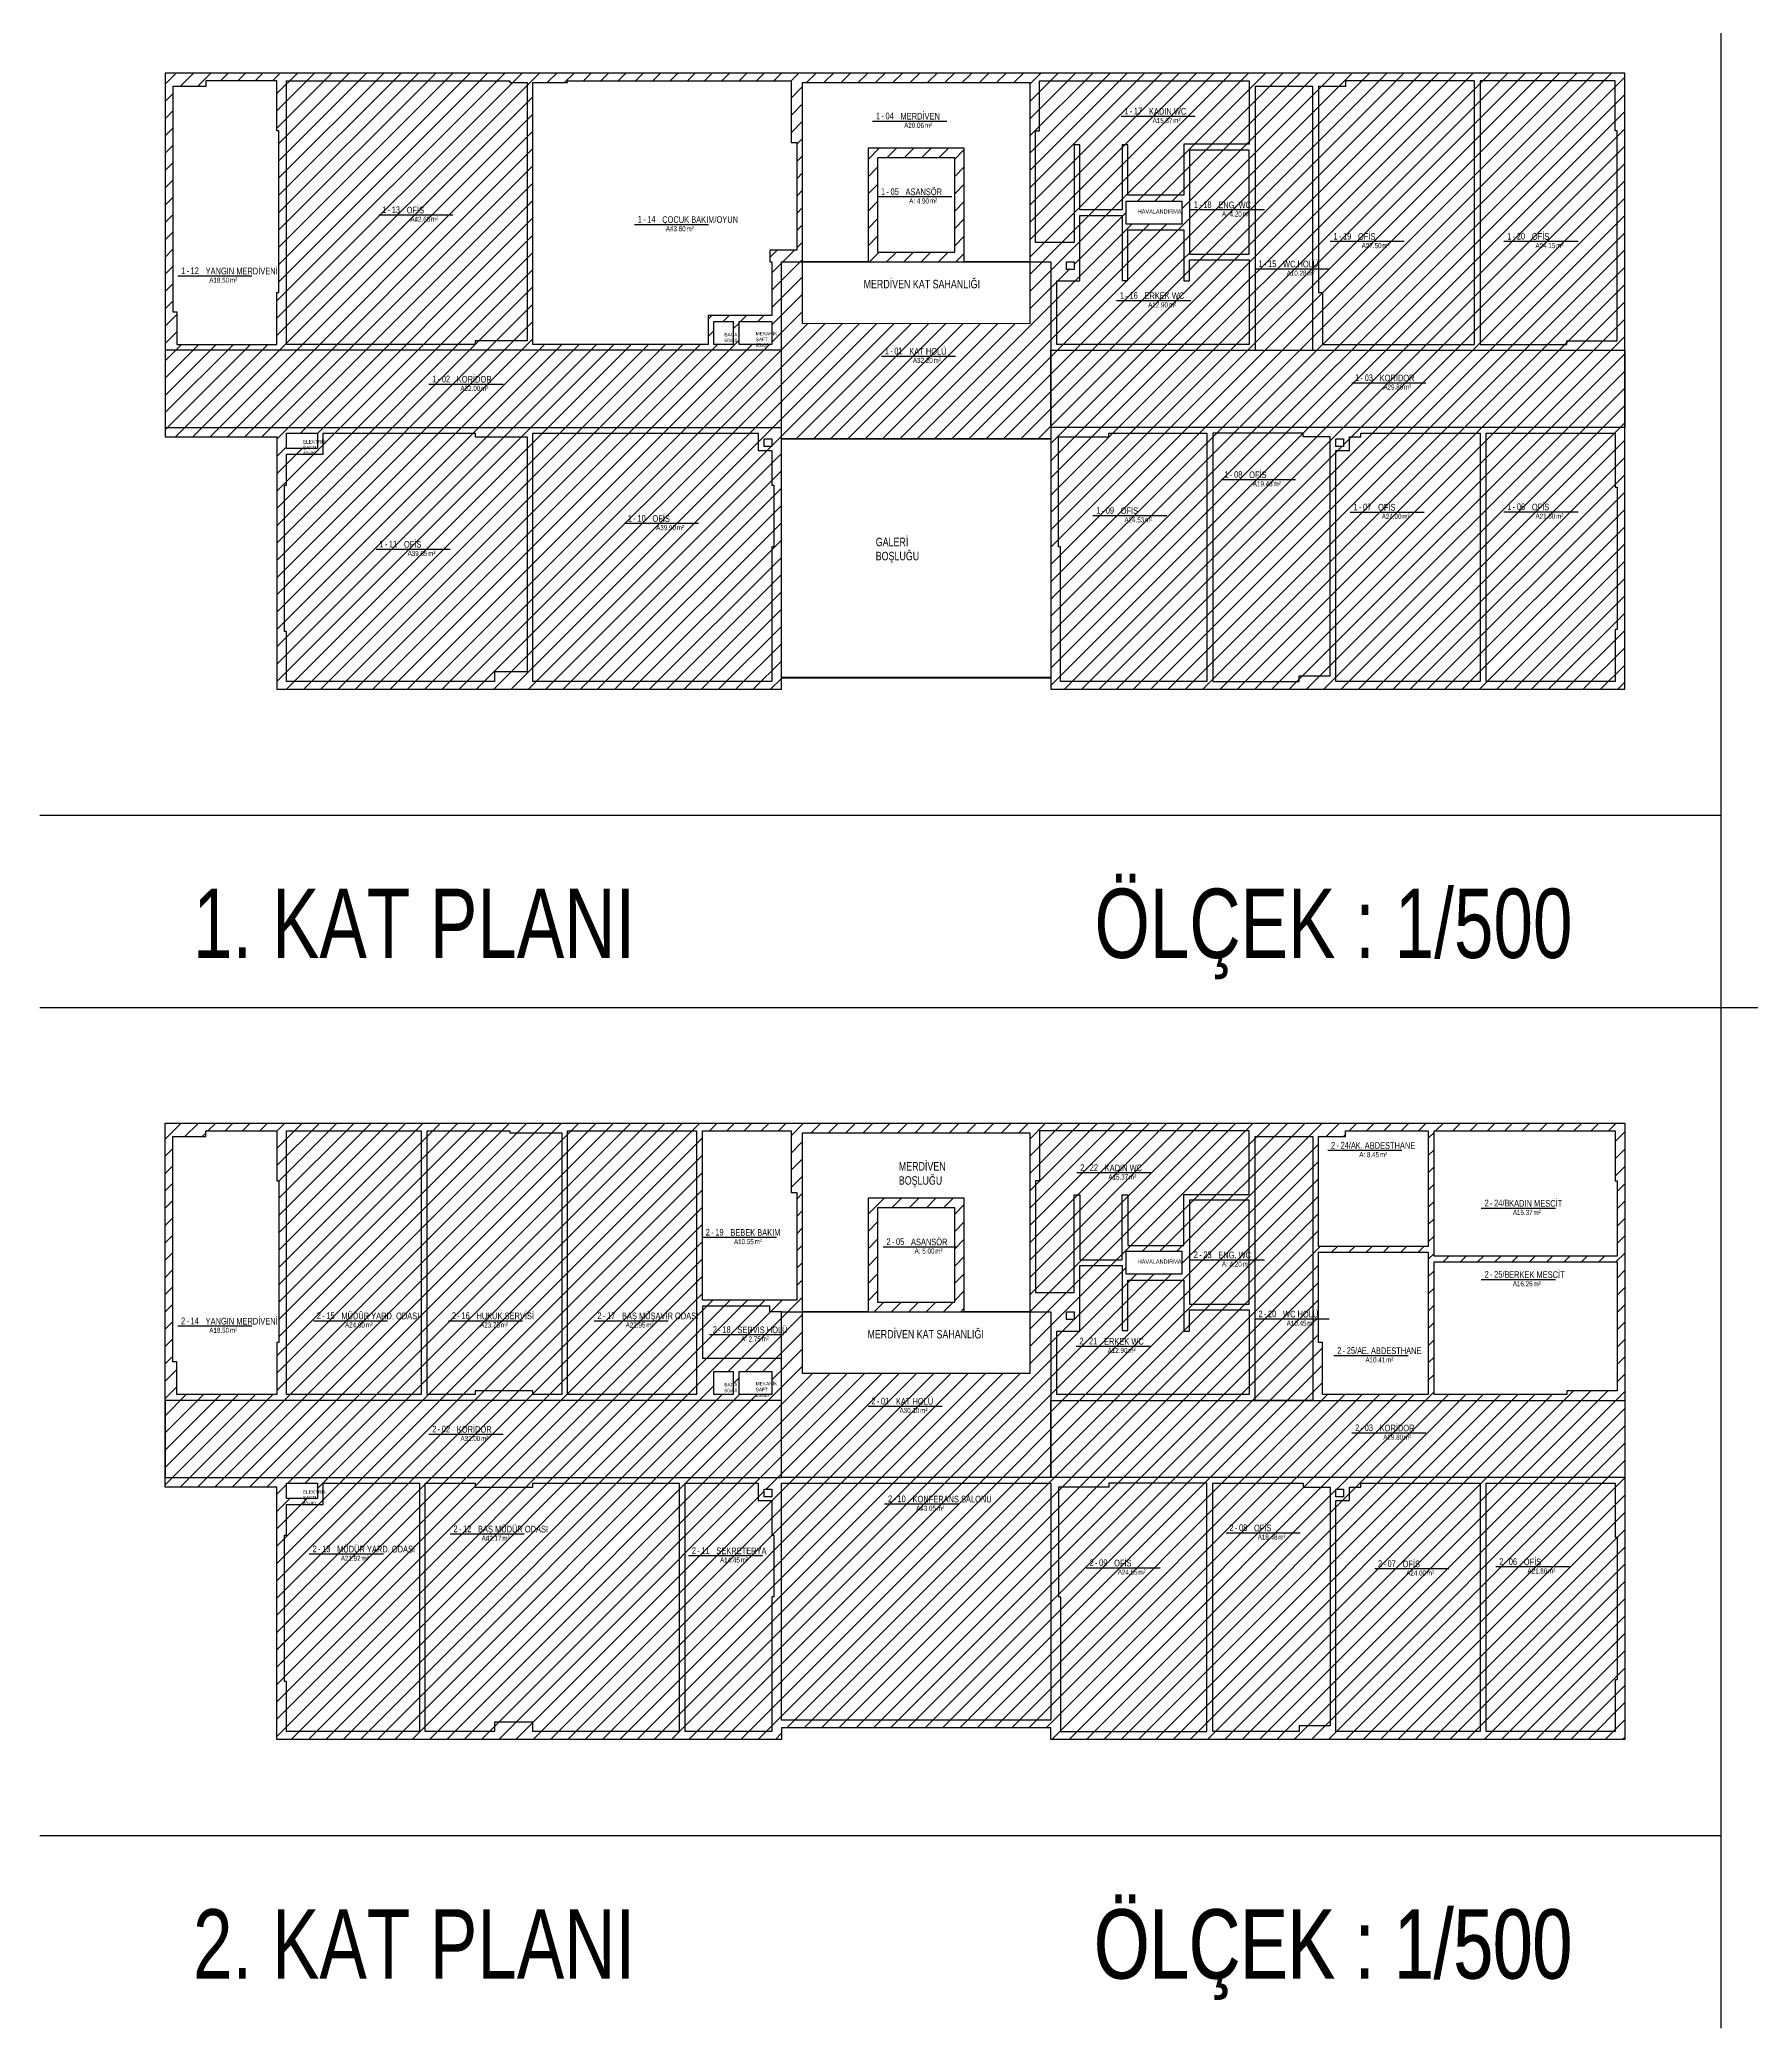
# Model space of a CAD drawing. Header units: inches. Extents: x 21 to 38546, y 13 to 15001.
# Drawn here: x 1369 to 1814, y 358 to 875 of the extents above; entities that cross this region are included whole.
import ezdxf
from ezdxf.enums import TextEntityAlignment as Align

# ---------------------------------------------------------------- set-up
doc = ezdxf.new("R2010")
doc.units = ezdxf.units.IN
doc.header["$MEASUREMENT"] = 0
for name, color, linetype, lineweight in [('Z_MİM_-KM-AREA-IDEN', 8, 'Continuous', 25), ('Z_MİM_-KM-BRÜT_ALAN', 8, 'Continuous', 25), ('Z_MİM_-KM-EMSAL', 8, 'Continuous', 25), ('Z_MİM_-KM-EMSAL_DIŞI_ALAN', 8, 'Continuous', 25), ('Z_MİM_-KM-EMSAL_HARİCİ_%30_ALAN', 8, 'Continuous', 25), ('Z_MİM_-KM-Pafta', 8, 'Continuous', 25), ('Z_MİM_-KM-TEXT', 8, 'Continuous', 25), ('Z_MİM_-KM-TEXT-DETL', 8, 'Continuous', 25), ('Z_MİM_00', 8, 'Continuous', 25)]:
    doc.layers.add(name, color=color, linetype=linetype, lineweight=lineweight)
doc.styles.add('-KM-OLCU', font='ARIALN.TTF')
doc.styles.add('2', font='swisscl.ttf', dxfattribs={"height": 13})
doc.styles.add('Arial_4', font='arial.ttf', dxfattribs={"height": 10})
doc.styles.add('MAH', font='arial.ttf', dxfattribs={"width": 0.8, "height": 17.5})
doc.styles.add('S1', font='arial.ttf', dxfattribs={"width": 0.75, "height": 11})
pattern_1 = [(45, (0, 0), (-22.45064, 22.45064), [])]

# ---------------------------------------------------------------- blocks, each defined once
blk = doc.blocks.new('*U345')
blk.add_line((0, 0), (192.4, 0))
at = {"color": 7, "style": 'MAH', "width": 0.6}
blk.add_text('-', height=17.1, dxfattribs=at).set_placement((26, 13.1), align=Align.MIDDLE_CENTER)
at = {"color": 7, "style": 'Arial_4', "width": 0.7}
for s, p in [('A:', (81.9, -17.7)), ('m² ', (135.4, -17.7))]:
    blk.add_text(s, height=13.33, dxfattribs=at).set_placement(p)
for tag, p in [('K', (8.6, 13.1)), ('00', (33.4, 13.1)), ('MAHALADI', (72.4, 12.4))]:
    blk.add_attdef(tag, text='', height=17.3, dxfattribs=at).set_placement(p, align=Align.MIDDLE_LEFT)
blk.add_attdef('27.00', text='', height=13.3, dxfattribs=at).set_placement((133.3, -11.3), align=Align.MIDDLE_RIGHT)
blk = doc.blocks.new('Sığınak_Kat-1')
at = {"layer": 'Z_MİM_-KM-EMSAL'}
h = blk.add_hatch(dxfattribs=at)
h.set_pattern_fill('ANSI31', color=256, scale=10)
h.set_pattern_definition(pattern_1)
h.paths.add_polyline_path([(-2190, -1570), (-1490, -1570), (-1490, -1600), (0, -1600), (0, 0), (-3790, 0), (-3790, -945), (-3500, -945), (-3500, -1600), (-2190, -1600)])
h.paths.add_polyline_path([(-2190, -950), (-1490, -950), (-1490, -1569.9), (-2190, -1569.9)], flags=16)
h.paths.add_polyline_path([(-750, -950), (-730, -950), (-730, -970), (-750, -970)], flags=16)
h.paths.add_polyline_path([(-2235, -950), (-2215, -950), (-2215, -970), (-2235, -970)], flags=16)
h.paths.add_polyline_path([(-3475, -935), (-3395, -935), (-3395, -975), (-3475, -975)], flags=16)
h.paths.add_polyline_path([(-2365, -645), (-2315, -645), (-2315, -705), (-2365, -705)], flags=16)
h.paths.add_polyline_path([(-2300, -645), (-2215, -645), (-2215, -705), (-2300, -705)], flags=16)
h.paths.add_polyline_path([(-2835, -25), (-2745, -25), (-2745, -20), (-2165, -20), (-2165, -180), (-2150, -180), (-2150, -460), (-2220, -460), (-2220, -490), (-2215, -490), (-2215, -630), (-2380, -630), (-2380, -705), (-2835, -705)], flags=16)
h.paths.add_polyline_path([(-2135, -490), (-1545, -490.8), (-1545, -650.8), (-2135, -650)], flags=16)
h.paths.add_polyline_path([(-2135, -25), (-1545, -25), (-1545, -490), (-1715, -490), (-1715, -195), (-1965, -195), (-1965, -490), (-2135, -490)], flags=16)
h.paths.add_polyline_path([(-1740, -220), (-1940, -220), (-1940, -465), (-1740, -465)], flags=16)
h.paths.add_polyline_path([(-1450, -490), (-1430, -490), (-1430, -510), (-1450, -510)], flags=16)
h.paths.add_polyline_path([(-1295, -392.5), (-1295, -332.5), (-1150, -332.5), (-1150, -392.5)], flags=16)
h.paths.add_polyline_path([(-3760, -705), (-3500, -705), (-3500, -570), (-3495, -570), (-3495, -150), (-3500, -150), (-3500, -20), (-3685, -20), (-3685, -35), (-3770, -35), (-3770, -620), (-3760, -620)], flags=16)
at = {"layer": 'Z_MİM_-KM-BRÜT_ALAN'}
blk.add_lwpolyline([(-2190, -1570), (-1490, -1570), (-1490, -1600), (0, -1600), (0, 0), (-3790, 0), (-3790, -945), (-3500, -945), (-3500, -1600), (-2190, -1600)], close=True, dxfattribs=at)
at = {"layer": 'Z_MİM_-KM-EMSAL'}
for points in [[(-3475, -705), (-3475, -20), (-2895, -20), (-2895, -25), (-2850, -25), (-2850, -695), (-2985, -695), (-2985, -705)], [(-975, -185), (-1145, -185), (-1145, -317.5), (-1290, -317.5), (-1290, -186.2), (-1305, -186.2), (-1305, -355), (-1415, -355), (-1415, -186.2), (-1430, -186.2), (-1430, -440), (-1530, -440), (-1530, -150), (-1520, -150), (-1520, -20), (-975, -20)], [(-810, -35), (-960, -35), (-960, -720), (-810, -720)], [(-390, -705), (-390, -20), (-725, -20), (-725, -35), (-795, -35), (-795, -570), (-785, -570), (-785, -705)], [(-20, -695), (-20, -150), (-25, -150), (-25, -20), (-375, -20), (-375, -705), (-150, -705), (-150, -695)], [(-975, -200), (-1130, -200), (-1130, -470), (-975, -470)], [(-975, -485), (-975, -705), (-1475, -705), (-1475, -540), (-1415, -540), (-1415, -370), (-1305, -370), (-1305, -538.8), (-1290, -538.8), (-1290, -407.5), (-1145, -407.5), (-1145, -540), (-1130, -540), (-1130, -485)], [(-1490, -490), (-1490, -950), (-2190, -950), (-2190, -490)], [(-2190, -720), (-3790, -720), (-3790, -920), (-2190, -920)], [(-1490, -720), (0, -720), (0, -920), (-1490, -920)], [(-3475, -990), (-3380, -990), (-3380, -935), (-2985, -935), (-2985, -945), (-2850, -945), (-2850, -1555), (-2935, -1555), (-2935, -1580), (-3475, -1580), (-3475, -1450), (-3480, -1450), (-3480, -1070), (-3475, -1070)], [(-2835, -935), (-2250, -935), (-2250, -980), (-2215, -980), (-2215, -1070), (-2210, -1070), (-2210, -1230), (-2215, -1230), (-2215, -1580), (-2835, -1580)], [(-1340, -935), (-1085, -935), (-1085, -1580), (-1465, -1580), (-1465, -1230), (-1470, -1230), (-1470, -945), (-1340, -945)], [(-1070, -935), (-1070, -1580), (-845, -1580), (-845, -1565), (-765, -1565), (-765, -945), (-835, -945), (-835, -935)], [(-715, -945), (-685, -945), (-685, -935), (-375, -935), (-375, -1580), (-750, -1580), (-750, -980), (-715, -980)], [(-360, -935), (-25, -935), (-25, -1075), (-20, -1075), (-20, -1445), (-25, -1445), (-25, -1580), (-360, -1580)]]:
    blk.add_lwpolyline(points, close=True, dxfattribs=at)
at = {"layer": 'Z_MİM_-KM-EMSAL_DIŞI_ALAN'}
blk.add_lwpolyline([(-3760, -705), (-3500, -705), (-3500, -570), (-3495, -570), (-3495, -150), (-3500, -150), (-3500, -20), (-3685, -20), (-3685, -35), (-3770, -35), (-3770, -620), (-3760, -620)], close=True, dxfattribs=at)
at = {"layer": 'Z_MİM_-KM-EMSAL_HARİCİ_%30_ALAN'}
for points in [[(-2835, -25), (-2745, -25), (-2745, -20), (-2165, -20), (-2165, -180), (-2150, -180), (-2150, -460), (-2220, -460), (-2220, -490), (-2215, -490), (-2215, -630), (-2380, -630), (-2380, -705), (-2835, -705)], [(-2135, -25), (-1545, -25), (-1545, -490), (-1715, -490), (-1715, -195), (-1965, -195), (-1965, -490), (-2135, -490)], [(-1740, -220), (-1940, -220), (-1940, -465), (-1740, -465)], [(-1295, -392.5), (-1295, -332.5), (-1150, -332.5), (-1150, -392.5)], [(-2135, -490), (-1545, -490.8), (-1545, -650.8), (-2135, -650)], [(-1450, -490), (-1430, -490), (-1430, -510), (-1450, -510)], [(-2365, -645), (-2315, -645), (-2315, -705), (-2365, -705)], [(-2300, -645), (-2215, -645), (-2215, -705), (-2300, -705)], [(-3475, -935), (-3395, -935), (-3395, -975), (-3475, -975)], [(-2235, -950), (-2215, -950), (-2215, -970), (-2235, -970)], [(-2190, -950), (-1490, -950), (-1490, -1569.9), (-2190, -1569.9)], [(-750, -950), (-730, -950), (-730, -970), (-750, -970)]]:
    blk.add_lwpolyline(points, close=True, dxfattribs=at)
at = {"layer": 'Z_MİM_-KM-AREA-IDEN'}
for p, values in [((-1953, -124.6), {'27.00': '20.06', '00': '04', 'K': '1', 'MAHALADI': 'MERDİVEN'}), ((-1307.9, -112), {'27.00': '15.37', '00': '17', 'K': '1', 'MAHALADI': 'KADIN WC'}), ((-1940, -320.9), {'27.00': '4.90', '00': '05', 'K': '1', 'MAHALADI': 'ASANSÖR'}), ((-3235.3, -368.3), {'27.00': '42.65', '00': '13', 'K': '1', 'MAHALADI': 'OFİS'}), ((-1127.8, -354.8), {'27.00': '4.20', '00': '18', 'K': '1', 'MAHALADI': 'ENG. WC'}), ((-2571.8, -393), {'27.00': '43.80', '00': '14', 'K': '1', 'MAHALADI': 'ÇOCUK BAKIM/OYUN'}), ((-764.9, -436.8), {'27.00': '27.50', '00': '19', 'K': '1', 'MAHALADI': 'OFİS'}), ((-313.6, -436.8), {'27.00': '24.15', '00': '20', 'K': '1', 'MAHALADI': 'OFİS'}), ((-3757.5, -526.6), {'27.00': '18.50', '00': '12', 'K': '1', 'MAHALADI': 'YANGIN MERDİVENİ'}), ((-959.7, -508.4), {'27.00': '10.28', '00': '15', 'K': '1', 'MAHALADI': 'WC HOLÜ'}), ((-1319.4, -590.7), {'27.00': '12.90', '00': '16', 'K': '1', 'MAHALADI': 'ERKEK WC'}), ((-1930.2, -734.8), {'27.00': '32.20', '00': '01', 'K': '1', 'MAHALADI': 'KAT HOLÜ'}), ((-3105.2, -807.5), {'27.00': '32.00', '00': '02', 'K': '1', 'MAHALADI': 'KORİDOR'}), ((-708.7, -804.1), {'27.00': '29.80', '00': '03', 'K': '1', 'MAHALADI': 'KORİDOR'}), ((-1047.7, -1055.5), {'27.00': '19.48', '00': '08', 'K': '1', 'MAHALADI': 'OFİS'}), ((-1381.1, -1148.9), {'27.00': '24.53', '00': '09', 'K': '1', 'MAHALADI': 'OFİS'}), ((-712.9, -1139.8), {'27.00': '24.00', '00': '07', 'K': '1', 'MAHALADI': 'OFİS'}), ((-313.6, -1139.3), {'27.00': '21.80', '00': '06', 'K': '1', 'MAHALADI': 'OFİS'}), ((-2597.2, -1169.2), {'27.00': '39.90', '00': '10', 'K': '1', 'MAHALADI': 'OFİS'}), ((-3242.5, -1236.1), {'27.00': '39.65', '00': '11', 'K': '1', 'MAHALADI': 'OFİS'})]:
    blk.add_blockref('*U345', p, dxfattribs=at).add_auto_attribs(values)
at = {"layer": 'Z_MİM_-KM-TEXT', "color": 7, "ltscale": 0.2, "attachment_point": 1, "style": 'S1'}
for s, width, gutter_width, insert, char_height in [('HAVALANDIRMA', 63.276, 12.5, (-1264.6, -354), 11), ('MERDİVEN KAT SAHANLIĞI', 328.469, 25, (-1976.5, -537), 22), ('GALERİ BOŞLUĞU', 126.553, 25, (-1944.9, -1206.5), 22)]:
    blk.add_mtext_dynamic_manual_height_columns(s, width=width, gutter_width=gutter_width, heights=[0], dxfattribs=dict(at, insert=insert, char_height=char_height))
at = {"layer": 'Z_MİM_-KM-TEXT-DETL', "color": 7, "char_height": 9, "attachment_point": 1, "style": '-KM-OLCU'}
for s, insert in [('MEKANİK ŞAFT\\P85x60', (-2256.5, -672.2)), ('BACA\\P60x50', (-2338, -674.7)), ('ELEKTRİK ŞAFTI\\P40x80', (-3432.5, -953))]:
    blk.add_mtext_dynamic_manual_height_columns(s, width=63.276, gutter_width=12.5, heights=[0], dxfattribs=dict(at, insert=insert))
blk = doc.blocks.new('Sığınak_Kat-2')
at = {"layer": 'Z_MİM_-KM-EMSAL'}
h = blk.add_hatch(dxfattribs=at)
h.set_pattern_fill('ANSI31', color=256, scale=10)
h.set_pattern_definition(pattern_1)
h.paths.add_polyline_path([(0, -1600), (-1490, -1600), (-1490, -1570), (-2190, -1570), (-2190, -1600), (-3500, -1600), (-3500, -945), (-3790, -945), (-3790, 0), (0, 0)])
h.paths.add_polyline_path([(-495, -20), (-25, -20), (-25, -150), (-20, -150), (-20, -345), (-495, -345)], flags=16)
h.paths.add_polyline_path([(-495, -360), (-20, -360), (-20, -695), (-150, -695), (-150, -705), (-495, -705)], flags=16)
h.paths.add_polyline_path([(-725, -20), (-510, -20), (-510, -320), (-795, -320), (-795, -35), (-725, -35)], flags=16)
h.paths.add_polyline_path([(-795, -335), (-510, -335), (-510, -705), (-785, -705), (-785, -570), (-795, -570)], flags=16)
h.paths.add_polyline_path([(-1295, -392.5), (-1295, -332.5), (-1150, -332.5), (-1150, -392.5)], flags=16)
h.paths.add_polyline_path([(-1450, -490), (-1430, -490), (-1430, -510), (-1450, -510)], flags=16)
h.paths.add_polyline_path([(-2135, -490), (-2135, -25), (-1545, -25), (-1545, -490), (-1715, -490), (-1715, -195), (-1965, -195), (-1965, -490)], flags=16)
h.paths.add_polyline_path([(-2135, -490), (-1545, -490), (-1545, -650), (-2135, -650)], flags=16)
h.paths.add_polyline_path([(-1740, -220), (-1940, -220), (-1940, -465), (-1740, -465)], flags=16)
h.paths.add_polyline_path([(-750, -950), (-730, -950), (-730, -970), (-750, -970)], flags=16)
h.paths.add_polyline_path([(-2300, -645), (-2215, -645), (-2215, -705), (-2300, -705)], flags=16)
h.paths.add_polyline_path([(-2365, -645), (-2315, -645), (-2315, -705), (-2365, -705)], flags=16)
h.paths.add_polyline_path([(-2235, -950), (-2215, -950), (-2215, -970), (-2235, -970)], flags=16)
h.paths.add_polyline_path([(-3475, -935), (-3395, -935), (-3395, -975), (-3475, -975)], flags=16)
h.paths.add_polyline_path([(-3685, -20), (-3500, -20), (-3500, -150), (-3495, -150), (-3495, -570), (-3500, -570), (-3500, -705), (-3760, -705), (-3760, -620), (-3770, -620), (-3770, -35), (-3685, -35)], flags=16)
h.paths.add_polyline_path([(-2395, -20), (-2165, -20), (-2165, -180), (-2150, -180), (-2150, -460), (-2395, -460)], flags=16)
at = {"layer": 'Z_MİM_-KM-BRÜT_ALAN'}
blk.add_lwpolyline([(0, -1600), (-1490, -1600), (-1490, -1570), (-2190, -1570), (-2190, -1600), (-3500, -1600), (-3500, -945), (-3790, -945), (-3790, 0), (0, 0)], close=True, dxfattribs=at)
at = {"layer": 'Z_MİM_-KM-EMSAL'}
for points in [[(-3475, -20), (-3125, -20), (-3125, -705), (-3475, -705)], [(-3110, -20), (-2895, -20), (-2895, -25), (-2760, -25), (-2760, -705), (-2835, -705), (-2835, -695), (-2985, -695), (-2985, -705), (-3110, -705)], [(-2745, -20), (-2410, -20), (-2410, -705), (-2745, -705)], [(-1530, -440), (-1430, -440), (-1430, -186.2), (-1415, -186.2), (-1415, -355), (-1305, -355), (-1305, -186.2), (-1290, -186.2), (-1290, -317.5), (-1145, -317.5), (-1145, -185), (-975, -185), (-975, -20), (-1520, -20), (-1520, -150), (-1530, -150)], [(-960, -35), (-810, -35), (-810, -720), (-960, -720)], [(-975, -200), (-1130, -200), (-1130, -470), (-975, -470)], [(-1475, -540), (-1415, -540), (-1415, -370), (-1305, -370), (-1305, -538.8), (-1290, -538.8), (-1290, -407.5), (-1145, -407.5), (-1145, -540), (-1130, -540), (-1130, -485), (-975, -485), (-975, -705), (-1475, -705)], [(-2190, -490), (-1490, -490), (-1490, -920), (-2190, -920)], [(-2190, -720), (-3790, -720), (-3790, -920), (-2190, -920)], [(-1490, -720), (0, -720), (0, -920), (-1490, -920)], [(-3130, -935), (-3130, -1580), (-3475, -1580), (-3475, -1450), (-3480, -1450), (-3480, -1070), (-3475, -1070), (-3475, -990), (-3380, -990), (-3380, -935)], [(-2455, -935), (-2455, -1580), (-2835, -1580), (-2835, -1555), (-2935, -1555), (-2935, -1580), (-3115, -1580), (-3115, -935), (-2985, -935), (-2985, -945), (-2835, -945), (-2835, -935)], [(-2215, -980), (-2215, -1070), (-2210, -1070), (-2210, -1230), (-2215, -1230), (-2215, -1580), (-2440, -1580), (-2440, -935), (-2250, -935), (-2250, -980)], [(-1490, -935), (-1490, -1550), (-2190, -1550), (-2190, -935)], [(-1085, -935), (-1340, -935), (-1340, -945), (-1470, -945), (-1470, -1230), (-1465, -1230), (-1465, -1580), (-1085, -1580)], [(-765, -945), (-765, -1565), (-845, -1565), (-845, -1580), (-1070, -1580), (-1070, -935), (-835, -935), (-835, -945)], [(-375, -935), (-375, -1580), (-750, -1580), (-750, -980), (-715, -980), (-715, -945), (-685, -945), (-685, -935)], [(-360, -935), (-25, -935), (-25, -1075), (-20, -1075), (-20, -1445), (-25, -1445), (-25, -1580), (-360, -1580)]]:
    blk.add_lwpolyline(points, close=True, dxfattribs=at)
blk.add_lwpolyline([(-2190, -610), (-2190, -490), (-2220, -490), (-2220, -475), (-2395, -475), (-2395, -610), (-2190, -610)], dxfattribs=at)
at = {"layer": 'Z_MİM_-KM-EMSAL_DIŞI_ALAN'}
blk.add_lwpolyline([(-3685, -20), (-3500, -20), (-3500, -150), (-3495, -150), (-3495, -570), (-3500, -570), (-3500, -705), (-3760, -705), (-3760, -620), (-3770, -620), (-3770, -35), (-3685, -35)], close=True, dxfattribs=at)
at = {"layer": 'Z_MİM_-KM-EMSAL_HARİCİ_%30_ALAN'}
for points in [[(-2395, -20), (-2165, -20), (-2165, -180), (-2150, -180), (-2150, -460), (-2395, -460)], [(-2135, -490), (-2135, -25), (-1545, -25), (-1545, -490), (-1715, -490), (-1715, -195), (-1965, -195), (-1965, -490)], [(-725, -20), (-510, -20), (-510, -320), (-795, -320), (-795, -35), (-725, -35)], [(-495, -20), (-25, -20), (-25, -150), (-20, -150), (-20, -345), (-495, -345)], [(-1740, -220), (-1940, -220), (-1940, -465), (-1740, -465)], [(-1295, -392.5), (-1295, -332.5), (-1150, -332.5), (-1150, -392.5)], [(-795, -335), (-510, -335), (-510, -705), (-785, -705), (-785, -570), (-795, -570)], [(-495, -360), (-20, -360), (-20, -695), (-150, -695), (-150, -705), (-495, -705)], [(-2135, -490), (-1545, -490), (-1545, -650), (-2135, -650)], [(-1450, -490), (-1430, -490), (-1430, -510), (-1450, -510)], [(-2365, -645), (-2315, -645), (-2315, -705), (-2365, -705)], [(-2300, -645), (-2215, -645), (-2215, -705), (-2300, -705)], [(-3475, -935), (-3395, -935), (-3395, -975), (-3475, -975)], [(-2235, -950), (-2215, -950), (-2215, -970), (-2235, -970)], [(-750, -950), (-730, -950), (-730, -970), (-750, -970)]]:
    blk.add_lwpolyline(points, close=True, dxfattribs=at)
at = {"layer": 'Z_MİM_-KM-AREA-IDEN'}
for p, values in [((-771.3, -70.5), {'27.00': '8.45', '00': '24/A', 'K': '2', 'MAHALADI': 'K. ABDESTHANE'}), ((-1422.6, -128.6), {'27.00': '15.37', '00': '22', 'K': '2', 'MAHALADI': 'KADIN WC'}), ((-372.5, -220.6), {'27.00': '15.37', '00': '24/B', 'K': '2', 'MAHALADI': 'KADIN MESCİT'}), ((-2395, -296.3), {'27.00': '10.55', '00': '19', 'K': '2', 'MAHALADI': 'BEBEK BAKIM'}), ((-1925.8, -320.9), {'27.00': '5.00', '00': '05', 'K': '2', 'MAHALADI': 'ASANSÖR'}), ((-1127.8, -354.8), {'27.00': '4.20', '00': '23', 'K': '2', 'MAHALADI': 'ENG. WC'}), ((-372.5, -405.8), {'27.00': '16.26', '00': '25/B', 'K': '2', 'MAHALADI': 'ERKEK MESCİT'}), ((-3757.5, -526.6), {'27.00': '18.50', '00': '14', 'K': '2', 'MAHALADI': 'YANGIN MERDİVENİ'}), ((-3405, -512.9), {'27.00': '24.00', '00': '15', 'K': '2', 'MAHALADI': 'MÜDÜR YARD. ODASI'}), ((-3054.3, -512.9), {'27.00': '23.75', '00': '16', 'K': '2', 'MAHALADI': 'HUKUK SERVİSİ'}), ((-2676.3, -512.9), {'27.00': '22.95', '00': '17', 'K': '2', 'MAHALADI': 'BAŞ MÜŞAVİR ODASI'}), ((-959.7, -508.4), {'27.00': '10.45', '00': '20', 'K': '2', 'MAHALADI': 'WC HOLÜ'}), ((-2376.7, -549.1), {'27.00': '2.75', '00': '18', 'K': '2', 'MAHALADI': 'SERVİS HOLÜ'}), ((-1424.6, -578.9), {'27.00': '12.90', '00': '21', 'K': '2', 'MAHALADI': 'ERKEK WC'}), ((-755.1, -603.4), {'27.00': '10.41', '00': '25/A', 'K': '2', 'MAHALADI': 'E. ABDESTHANE'}), ((-1965, -734.8), {'27.00': '30.10', '00': '01', 'K': '2', 'MAHALADI': 'KAT HOLÜ'}), ((-3105.2, -807.5), {'27.00': '32.00', '00': '02', 'K': '2', 'MAHALADI': 'KORİDOR'}), ((-708.7, -804.1), {'27.00': '29.80', '00': '03', 'K': '2', 'MAHALADI': 'KORİDOR'}), ((-1921.8, -988.6), {'27.00': '43.05', '00': '10', 'K': '2', 'MAHALADI': 'KONFERANS SALONU'}), ((-3050.1, -1066.5), {'27.00': '42.17', '00': '12', 'K': '2', 'MAHALADI': 'BAŞ MÜDÜR ODASI'}), ((-1035, -1063.5), {'27.00': '18.48', '00': '08', 'K': '2', 'MAHALADI': 'OFİS'}), ((-3416, -1118.5), {'27.00': '21.92', '00': '13', 'K': '2', 'MAHALADI': 'MÜDÜR YARD. ODASI'}), ((-2431.2, -1123), {'27.00': '14.45', '00': '11', 'K': '2', 'MAHALADI': 'SEKRETERYA'}), ((-1398.4, -1154.6), {'27.00': '24.55', '00': '09', 'K': '2', 'MAHALADI': 'OFİS'}), ((-649.3, -1156.8), {'27.00': '24.00', '00': '07', 'K': '2', 'MAHALADI': 'OFİS'}), ((-334.5, -1151.6), {'27.00': '21.80', '00': '06', 'K': '2', 'MAHALADI': 'OFİS'})]:
    blk.add_blockref('*U345', p, dxfattribs=at).add_auto_attribs(values)
at = {"layer": 'Z_MİM_-KM-TEXT', "color": 7, "ltscale": 0.2, "attachment_point": 1, "style": 'S1'}
for s, width, gutter_width, heights, insert, char_height in [('MERDİVEN BOŞLUĞU', 153.694, 12.5, [75.4], (-1885, -101.2), 22), ('HAVALANDIRMA', 63.276, 12.5, [0], (-1264.6, -354), 11), ('MERDİVEN KAT SAHANLIĞI', 328.469, 25, [0], (-1966.5, -537), 22)]:
    blk.add_mtext_dynamic_manual_height_columns(s, width=width, gutter_width=gutter_width, heights=heights, dxfattribs=dict(at, insert=insert, char_height=char_height))
at = {"layer": 'Z_MİM_-KM-TEXT-DETL', "color": 7, "char_height": 9, "attachment_point": 1, "style": '-KM-OLCU'}
for s, insert in [('MEKANİK ŞAFT\\P85x60', (-2256.5, -672.2)), ('BACA\\P60x50', (-2338, -674.7)), ('ELEKTRİK ŞAFTI\\P40x80', (-3432.5, -953))]:
    blk.add_mtext_dynamic_manual_height_columns(s, width=63.276, gutter_width=12.5, heights=[0], dxfattribs=dict(at, insert=insert))

msp = doc.modelspace()

# ---------------------------------------------------------------- linework, layer by layer
at = {"layer": 'Z_MİM_-KM-Pafta'}
for p, q in [((1805.87, 358.28), (1805.87, 1221.39)), ((1369.29, 673.28), (1805.87, 673.28)), ((1369.29, 623.28), (2154.41, 623.28)), ((1369.29, 408.28), (1805.87, 408.28))]:
    msp.add_line(p, q, dxfattribs=at)

# ---------------------------------------------------------------- block references
at = {"layer": 'Z_MİM_00', "xscale": 0.1, "yscale": 0.1, "zscale": 0.1}
for name, p in [('Sığınak_Kat-1', (1780.87, 865.93)), ('Sığınak_Kat-2', (1780.87, 593.28))]:
    msp.add_blockref(name, p, dxfattribs=at)

# ---------------------------------------------------------------- texts
at = {"layer": 'Z_MİM_-KM-Pafta', "color": 7, "style": '2'}
for s, p in [('ÖLÇEK : 1/500', (1643.19, 636.16)), ('1. KAT PLANI', (1409.08, 636.16)), ('ÖLÇEK : 1/500', (1642.99, 371.16)), ('ÖLÇEK : 1/500', (1643.19, 371.16)), ('2. KAT PLANI', (1409.08, 371.16))]:
    msp.add_text(s, height=18, dxfattribs=at).set_placement(p)

doc.saveas('drawing.dxf')
